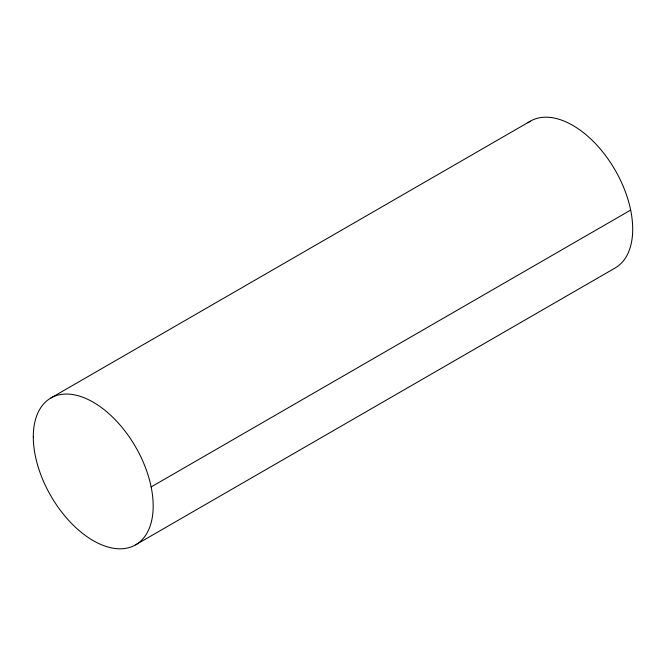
<?xml version="1.0" encoding="UTF-8"?>
<svg xmlns="http://www.w3.org/2000/svg" width="666" height="666" viewBox="0 0 666 666"><rect width="100%" height="100%" fill="white"/><g stroke="black" fill="none" stroke-linecap="round" stroke-linejoin="round"><path stroke-width="1" d="M50.857 398.01L530.377 121.162M151.14 486.938L630.66 210.09M135.623 544.838L615.143 267.99A84.765 48.943 60 0 0 613.852 167.907A84.765 48.943 60 0 0 527.905 122.769M33.3 436.821A84.765 48.943 60 0 0 123.21 548.667A84.765 48.943 60 0 0 123.21 428.787A84.765 48.943 60 0 0 33.3 436.821"/></g></svg>
